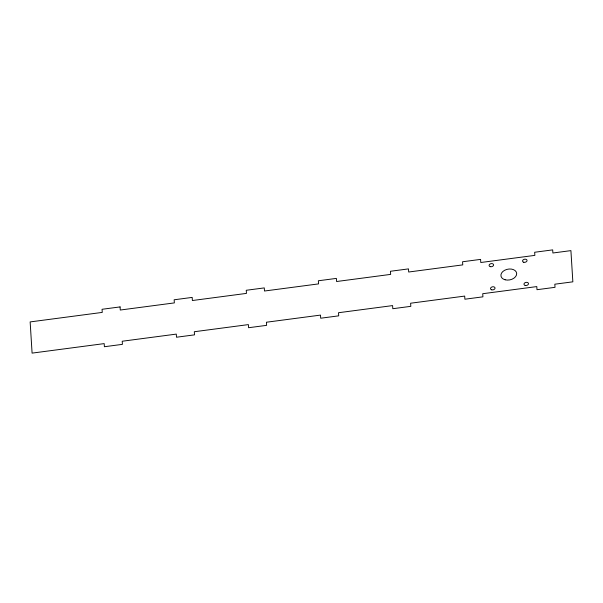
<?xml version="1.0" encoding="UTF-8"?>
<svg xmlns="http://www.w3.org/2000/svg" width="603" height="603" viewBox="0 0 603 603"><rect width="100%" height="100%" fill="white"/><g stroke="black" fill="none" stroke-linecap="round" stroke-linejoin="round"><path stroke-width="0.9" d="M120.08 306.912L102.058 309.286L102.254 312.407L30.15 321.919L32.087 353.117L104.191 343.612L104.387 346.733L122.409 344.358L122.221 341.238L176.295 334.107L176.491 337.228L194.513 334.853L194.317 331.733L248.391 324.602L248.587 327.723L266.616 325.349L266.42 322.228L320.495 315.098L320.69 318.218L338.713 315.844L338.524 312.723L392.598 305.593L392.794 308.713L410.816 306.339L410.62 303.219L464.694 296.088L464.89 299.209L482.92 296.834L482.724 293.714L536.798 286.583L536.994 289.704L555.016 287.322L554.828 284.201L572.85 281.827L570.913 250.622L552.883 252.996L552.687 249.883L534.665 252.258L534.861 255.378L480.779 262.509L480.591 259.388L462.561 261.762L462.757 264.883L408.683 272.013L408.487 268.893L390.465 271.267L390.654 274.388L336.58 281.518L336.384 278.398L318.361 280.772L318.557 283.892L264.476 291.023L264.287 287.902L246.258 290.277L246.454 293.397L192.38 300.528L192.184 297.407L174.161 299.781L174.35 302.902L120.276 310.032L120.08 306.912M490.299 266.662A2.276 1.553 -11 0 0 493.593 264.868A2.276 1.553 -11 0 0 490.133 263.963A2.276 1.553 -11 0 0 490.299 266.662M525.198 285.423A2.276 1.553 -11 0 0 528.492 283.621A2.276 1.553 -11 0 0 525.032 282.717A2.276 1.553 -11 0 0 525.198 285.423M505.141 279.792A7.975 5.45 -11 0 0 516.681 273.506A7.975 5.45 -11 0 0 504.553 270.332A7.975 5.45 -11 0 0 505.141 279.792M523.758 262.252A2.276 1.553 -11 0 0 527.052 260.458A2.276 1.553 -11 0 0 523.592 259.554A2.276 1.553 -11 0 0 523.758 262.252M491.739 289.832A2.276 1.553 -11 0 0 495.033 288.038A2.276 1.553 -11 0 0 491.573 287.126A2.276 1.553 -11 0 0 491.739 289.832"/></g></svg>
